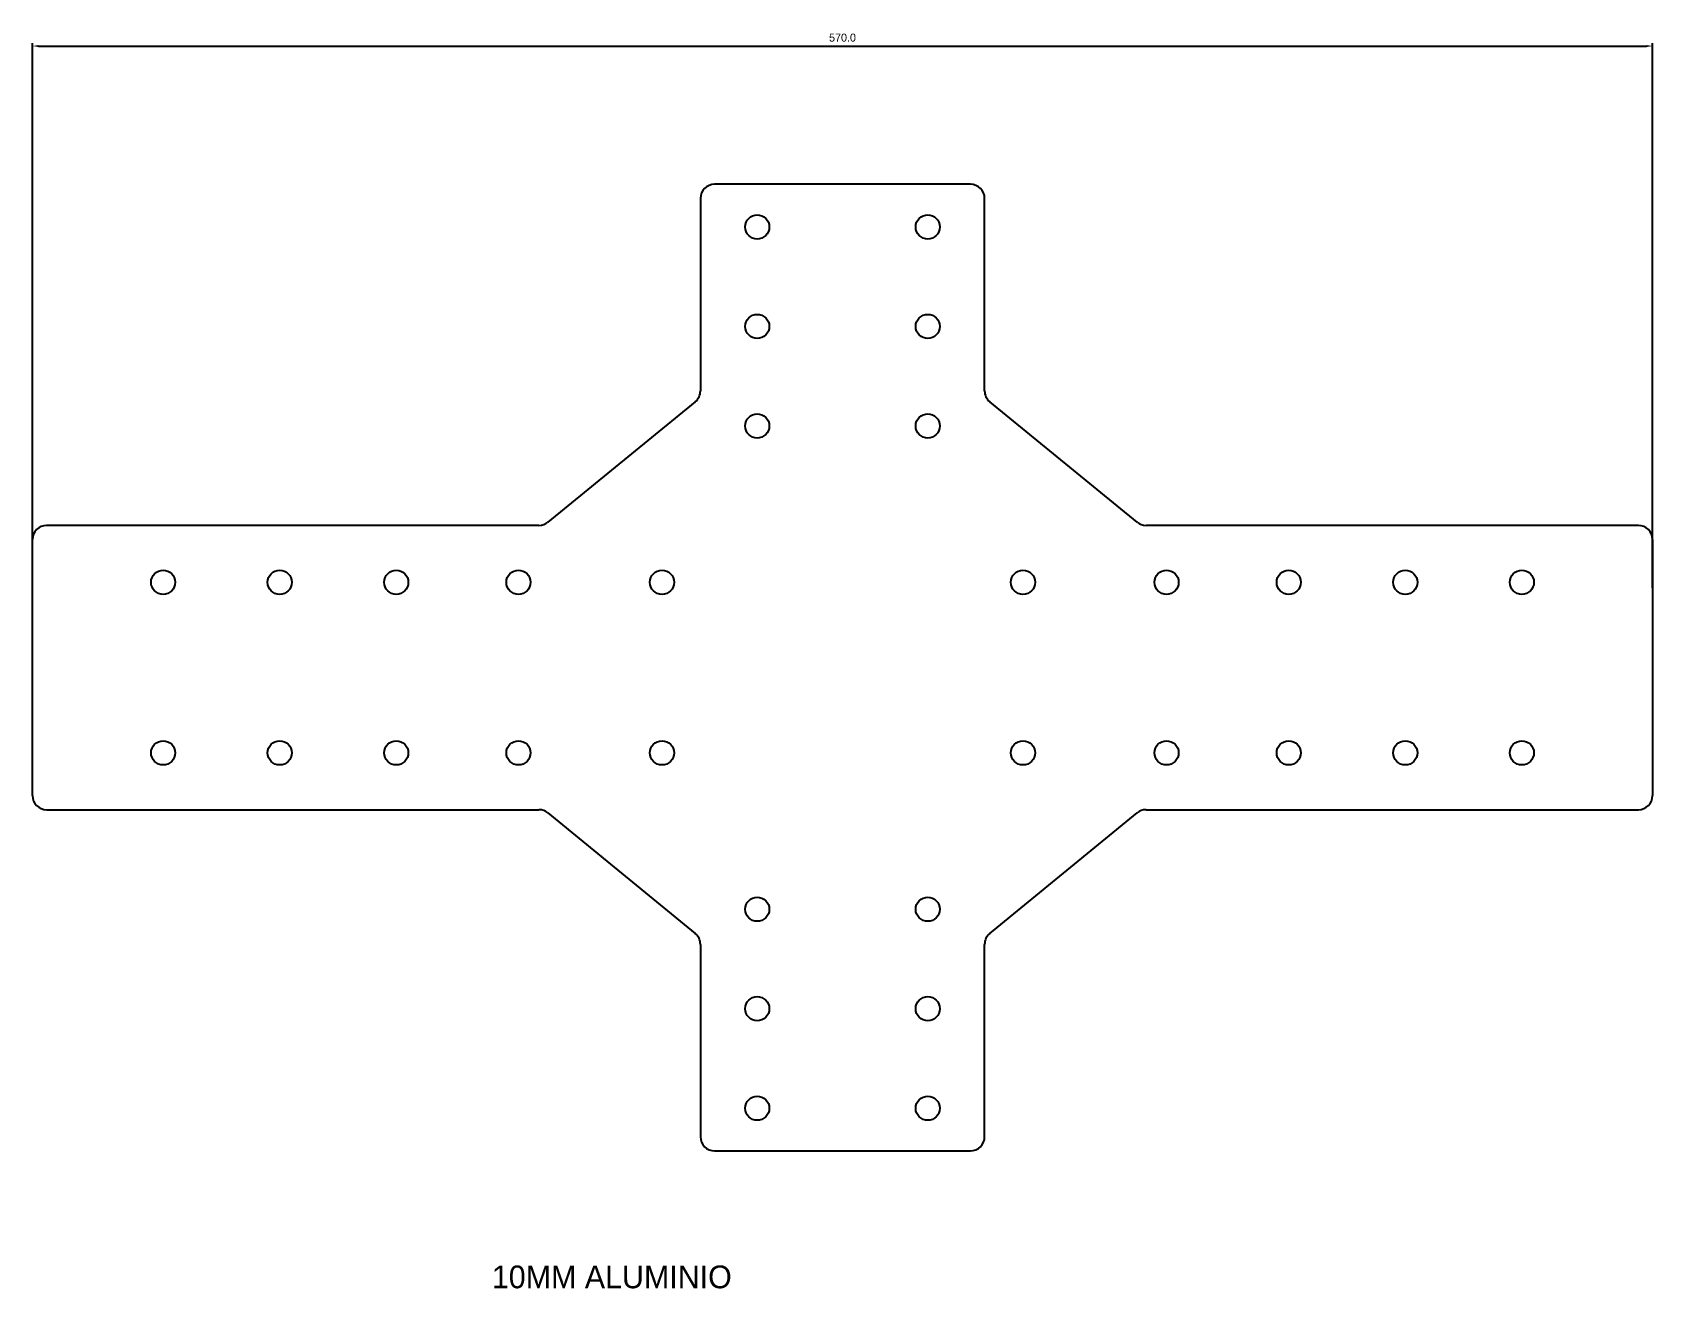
# Model space of a CAD drawing. Extents: x 435 to 1005, y 218 to 660.
import ezdxf

# ---------------------------------------------------------------- set-up
doc = ezdxf.new("R2010")
doc.units = 0
doc.header["$PDSIZE"] = -1
doc.linetypes.add('SLD-CONTINUA', pattern=[0])
doc.layers.get('0').update_dxf_attribs({"linetype": 'CONTINUOUS'})
doc.layers.get('Defpoints').update_dxf_attribs({"linetype": 'CONTINUOUS'})
doc.dimstyles.new('ISO-25', dxfattribs={"dimtxt": 2.5, "dimasz": 2.5, "dimexe": 1.25, "dimexo": 0.625, "dimtad": 1, "dimdsep": 46, "dimtxsty": 'Standard', "dimcen": 2.5, "dimadec": 0, "dimazin": 0, "dimtfac": 1, "dimtmove": 0, "dimatfit": 3, "dimfxl": 1, "dimarcsym": 0})

# ---------------------------------------------------------------- blocks, each defined once
blk = doc.blocks.new('*D118')
at = {"color": 0, "lineweight": -2, "transparency": 16777216}
for p, q in [((435.01, 464.22), (435.01, 655.85)), ((1005.01, 464.22), (1005.01, 655.85)), ((437.13, 654.85), (1002.89, 654.85))]:
    blk.add_line(p, q, dxfattribs=at)
at = {"color": 0, "transparency": 16777216}
for points in [[(437.13, 655.2), (437.13, 654.5), (435.01, 654.85)], [(1002.89, 655.2), (1002.89, 654.5), (1005.01, 654.85)]]:
    blk.add_solid(points, dxfattribs=at)
at = {"layer": 'Defpoints', "color": 0, "transparency": 16777216}
for p in [(1005.01, 654.85), (435.01, 463.22), (1005.01, 463.22)]:
    blk.add_point(p, dxfattribs=at)
at = {"color": 0, "transparency": 16777216, "insert": (720.01, 657.79), "char_height": 2.822, "attachment_point": 5}
blk.add_mtext('570.0', dxfattribs=at)

msp = doc.modelspace()

# ---------------------------------------------------------------- linework, layer by layer
at = {"color": 7, "linetype": 'SLD-CONTINUA'}
for p, q in [((765.01, 606.22), (675.01, 606.22)), ((670.01, 601.22), (670.01, 533.59)), ((770.01, 533.59), (770.01, 601.22)), ((668.18, 529.72), (616.39, 487.35)), ((823.63, 487.35), (771.84, 529.72)), ((613.22, 486.22), (440.01, 486.22)), ((1000.01, 486.22), (826.79, 486.22)), ((435.01, 391.22), (435.01, 481.22)), ((1005.01, 481.22), (1005.01, 391.22)), ((440.01, 386.22), (613.22, 386.22)), ((616.39, 385.09), (668.18, 342.72)), ((771.84, 342.72), (823.63, 385.09)), ((826.79, 386.22), (1000.01, 386.22)), ((670.01, 338.85), (670.01, 271.22)), ((770.01, 271.22), (770.01, 338.85)), ((675.01, 266.22), (765.01, 266.22))]:
    msp.add_line(p, q, dxfattribs=at)
for centre in [(690.01, 591.22), (750.01, 591.22), (690.01, 556.22), (750.01, 556.22), (690.01, 521.22), (750.01, 521.22), (481.01, 466.22), (522.01, 466.22), (563.01, 466.22), (606.01, 466.22), (656.51, 466.22), (783.51, 466.22), (834.01, 466.22), (877.01, 466.22), (918.01, 466.22), (959.01, 466.22), (481.01, 406.22), (522.01, 406.22), (563.01, 406.22), (606.01, 406.22), (656.51, 406.22), (783.51, 406.22), (834.01, 406.22), (877.01, 406.22), (918.01, 406.22), (959.01, 406.22), (690.01, 351.22), (750.01, 351.22), (690.01, 316.22), (750.01, 316.22), (690.01, 281.22), (750.01, 281.22)]:
    msp.add_circle(centre, 4.25, dxfattribs=at)
for centre, start, end in [((675.01, 601.22), 90, 180), ((765.01, 601.22), 0, 90), ((665.01, 533.59), 309.2894, 0), ((775.01, 533.59), 180, 230.7106), ((440.01, 481.22), 90, 180), ((613.22, 491.22), 270, 309.2894), ((826.79, 491.22), 230.7106, 270), ((1000.01, 481.22), 0, 90), ((440.01, 391.22), 180, 270), ((1000.01, 391.22), 270, 0), ((613.22, 381.22), 50.7106, 90), ((826.79, 381.22), 90, 129.2894), ((665.01, 338.85), 0, 50.7106), ((775.01, 338.85), 129.2894, 180), ((675.01, 271.22), 180, 270), ((765.01, 271.22), 270, 0)]:
    msp.add_arc(centre, 5, start, end, dxfattribs=at)

# ---------------------------------------------------------------- texts
at = {"insert": (596.65, 225.9), "char_height": 8, "attachment_point": 1}
msp.add_mtext_dynamic_manual_height_columns('10MM ALUMINIO', width=330.4527, gutter_width=14.11, heights=[0], dxfattribs=at)

# ---------------------------------------------------------------- dimensions: what is measured, and where the dimension line sits
dim = msp.add_linear_dim(base=(1005.01, 654.85), p1=(435.01, 463.22), p2=(1005.01, 463.22), dimstyle='ISO-25', override={"dimtxt": 2.822222, "dimasz": 2.116667, "dimexe": 1, "dimexo": 1, "dimgap": 1.524, "dimtih": 1, "dimtoh": 1, "dimdec": 1, "dimlfac": 1, "dimzin": 0, "dimtdec": 1, "dimtzin": 0})
dim.commit()
dim.dimension.update_dxf_attribs({"geometry": '*D118', "text_midpoint": (720.01, 657.79)})

doc.saveas('drawing.dxf')
